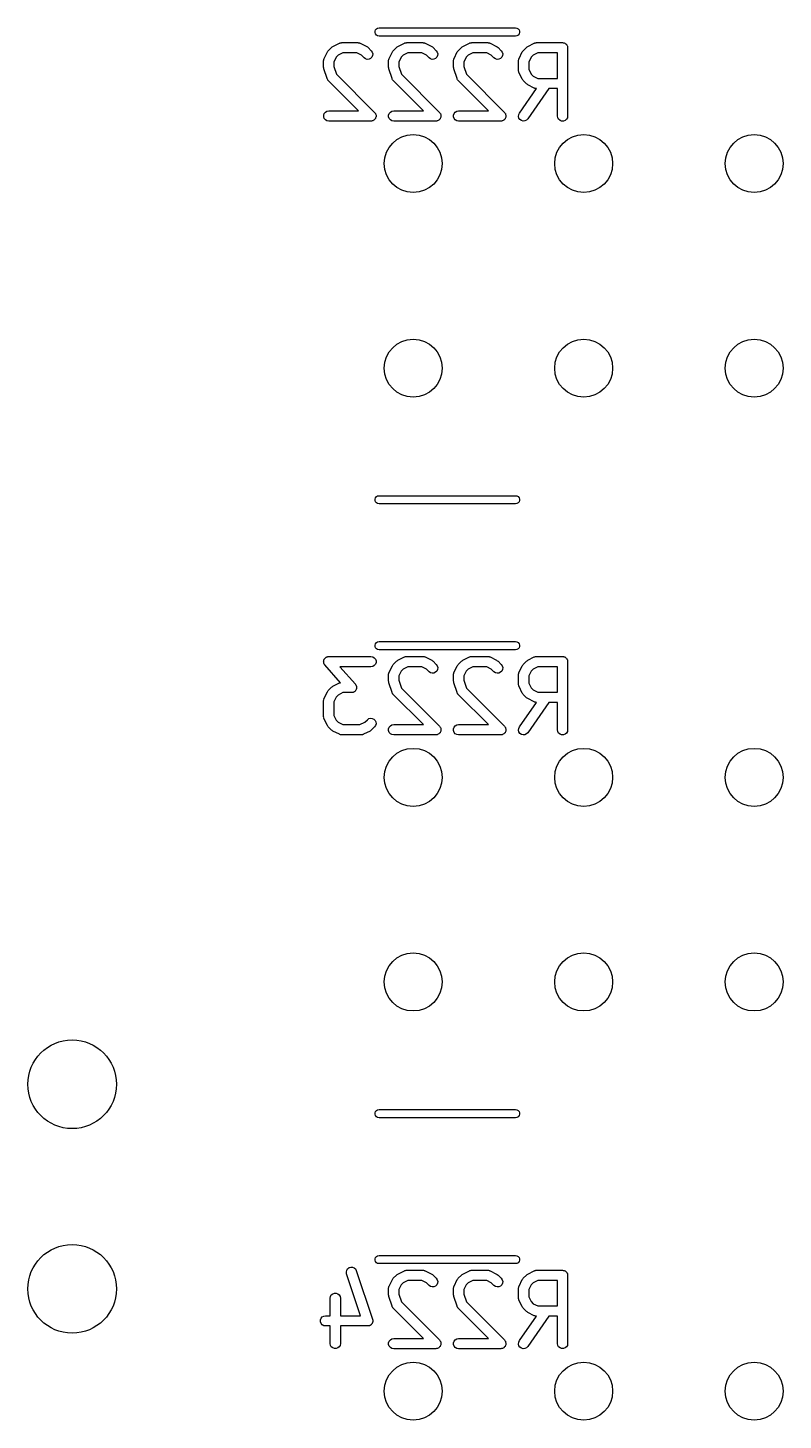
# Model space of a CAD drawing. Extents: x 25 to 326, y -201 to -21.
# Drawn here: x 96.85 to 107.92, y -200.43 to -180.01 of the extents above; entities that cross this region are included whole.
import ezdxf

# ---------------------------------------------------------------- set-up
doc = ezdxf.new("R2010")
doc.units = 0
doc.header["$MEASUREMENT"] = 0
doc.layers.add('BLACK', color=7, linetype='CONTINUOUS')

msp = doc.modelspace()

# ---------------------------------------------------------------- linework, layer by layer
at = {"layer": 'Black'}
for p, q in [((101.941, -180.06), (101.948, -180.04)), ((101.941, -180.08), (101.941, -180.06)), ((101.948, -180.04), (101.961, -180.024)), ((101.961, -180.024), (101.979, -180.014)), ((101.979, -180.014), (102, -180.01)), ((102, -180.01), (104, -180.01)), ((104, -180.01), (104.021, -180.014)), ((104.021, -180.014), (104.039, -180.024)), ((104.039, -180.024), (104.052, -180.04)), ((104.052, -180.04), (104.059, -180.06)), ((104.059, -180.06), (104.059, -180.08)), ((101.324, -180.283), (101.419, -180.235)), ((101.419, -180.235), (101.423, -180.234)), ((101.423, -180.234), (101.427, -180.232)), ((101.427, -180.232), (101.435, -180.23)), ((101.435, -180.23), (101.444, -180.228)), ((101.444, -180.228), (101.448, -180.228)), ((101.448, -180.228), (101.452, -180.227)), ((101.452, -180.227), (101.69, -180.227)), ((101.69, -180.227), (101.695, -180.228)), ((101.695, -180.228), (101.699, -180.228)), ((101.699, -180.228), (101.707, -180.23)), ((101.707, -180.23), (101.716, -180.232)), ((101.716, -180.232), (101.72, -180.234)), ((101.72, -180.234), (101.724, -180.235)), ((101.724, -180.235), (101.819, -180.283)), ((101.948, -180.1), (101.941, -180.08)), ((101.961, -180.116), (101.948, -180.1)), ((101.979, -180.126), (101.961, -180.116)), ((102, -180.13), (101.979, -180.126)), ((104, -180.13), (102, -180.13)), ((102.276, -180.283), (102.371, -180.235)), ((102.371, -180.235), (102.375, -180.234)), ((102.375, -180.234), (102.379, -180.232)), ((102.379, -180.232), (102.388, -180.23)), ((102.388, -180.23), (102.396, -180.228)), ((102.396, -180.228), (102.401, -180.228)), ((102.401, -180.228), (102.405, -180.227)), ((102.405, -180.227), (102.643, -180.227)), ((102.643, -180.227), (102.647, -180.228)), ((102.647, -180.228), (102.651, -180.228)), ((102.651, -180.228), (102.66, -180.23)), ((102.66, -180.23), (102.669, -180.232)), ((102.669, -180.232), (102.672, -180.234)), ((102.672, -180.234), (102.676, -180.235)), ((102.676, -180.235), (102.772, -180.283)), ((103.228, -180.283), (103.324, -180.235)), ((103.324, -180.235), (103.328, -180.234)), ((103.328, -180.234), (103.331, -180.232)), ((103.331, -180.232), (103.34, -180.23)), ((103.34, -180.23), (103.349, -180.228)), ((103.349, -180.228), (103.353, -180.228)), ((103.353, -180.228), (103.357, -180.227)), ((103.357, -180.227), (103.595, -180.227)), ((103.595, -180.227), (103.599, -180.228)), ((103.599, -180.228), (103.604, -180.228)), ((103.604, -180.228), (103.612, -180.23)), ((103.612, -180.23), (103.621, -180.232)), ((103.621, -180.232), (103.625, -180.234)), ((103.625, -180.234), (103.629, -180.235)), ((103.629, -180.235), (103.724, -180.283)), ((104.021, -180.126), (104, -180.13)), ((104.039, -180.116), (104.021, -180.126)), ((104.052, -180.1), (104.039, -180.116)), ((104.059, -180.08), (104.052, -180.1)), ((104.181, -180.283), (104.276, -180.235)), ((104.276, -180.235), (104.28, -180.234)), ((104.28, -180.234), (104.284, -180.232)), ((104.284, -180.232), (104.293, -180.23)), ((104.293, -180.23), (104.301, -180.228)), ((104.301, -180.228), (104.305, -180.228)), ((104.305, -180.228), (104.31, -180.227)), ((104.31, -180.227), (104.69, -180.227)), ((104.69, -180.227), (104.697, -180.229)), ((104.697, -180.229), (104.703, -180.229)), ((104.703, -180.229), (104.71, -180.231)), ((104.71, -180.231), (104.716, -180.232)), ((104.716, -180.232), (104.722, -180.235)), ((104.722, -180.235), (104.728, -180.237)), ((104.728, -180.237), (104.733, -180.242)), ((104.733, -180.242), (104.739, -180.245)), ((104.739, -180.245), (104.743, -180.25)), ((104.743, -180.25), (104.748, -180.254)), ((104.748, -180.254), (104.751, -180.26)), ((104.751, -180.26), (104.755, -180.265)), ((101.19, -180.476), (101.191, -180.467)), ((101.191, -180.467), (101.194, -180.463)), ((101.194, -180.463), (101.195, -180.459)), ((101.195, -180.459), (101.242, -180.364)), ((101.242, -180.364), (101.25, -180.354)), ((101.25, -180.354), (101.256, -180.345)), ((101.256, -180.345), (101.304, -180.297)), ((101.304, -180.297), (101.314, -180.29)), ((101.314, -180.29), (101.324, -180.283)), ((101.371, -180.442), (101.337, -180.511)), ((101.402, -180.412), (101.371, -180.442)), ((101.47, -180.377), (101.402, -180.412)), ((101.673, -180.377), (101.47, -180.377)), ((101.741, -180.412), (101.673, -180.377)), ((101.78, -180.451), (101.741, -180.412)), ((101.802, -180.466), (101.78, -180.451)), ((101.827, -180.472), (101.802, -180.466)), ((101.819, -180.283), (101.829, -180.29)), ((101.829, -180.29), (101.839, -180.297)), ((101.839, -180.297), (101.886, -180.345)), ((101.876, -180.459), (101.853, -180.47)), ((101.895, -180.441), (101.876, -180.459)), ((101.886, -180.345), (101.901, -180.366)), ((101.906, -180.417), (101.895, -180.441)), ((101.901, -180.366), (101.908, -180.391)), ((101.908, -180.391), (101.906, -180.417)), ((102.142, -180.476), (102.144, -180.467)), ((102.144, -180.467), (102.146, -180.463)), ((102.146, -180.463), (102.147, -180.459)), ((102.147, -180.459), (102.195, -180.364)), ((102.195, -180.364), (102.202, -180.354)), ((102.202, -180.354), (102.209, -180.345)), ((102.209, -180.345), (102.256, -180.297)), ((102.256, -180.297), (102.266, -180.29)), ((102.266, -180.29), (102.276, -180.283)), ((102.324, -180.442), (102.289, -180.511)), ((102.354, -180.412), (102.324, -180.442)), ((102.422, -180.377), (102.354, -180.412)), ((102.625, -180.377), (102.422, -180.377)), ((102.694, -180.412), (102.625, -180.377)), ((102.733, -180.451), (102.694, -180.412)), ((102.754, -180.466), (102.733, -180.451)), ((102.779, -180.472), (102.754, -180.466)), ((102.772, -180.283), (102.781, -180.29)), ((102.781, -180.29), (102.791, -180.297)), ((102.791, -180.297), (102.839, -180.345)), ((102.829, -180.459), (102.805, -180.47)), ((102.847, -180.441), (102.829, -180.459)), ((102.839, -180.345), (102.854, -180.366)), ((102.858, -180.417), (102.847, -180.441)), ((102.854, -180.366), (102.86, -180.391)), ((102.86, -180.391), (102.858, -180.417)), ((103.095, -180.476), (103.096, -180.467)), ((103.096, -180.467), (103.098, -180.463)), ((103.098, -180.463), (103.1, -180.459)), ((103.1, -180.459), (103.147, -180.364)), ((103.147, -180.364), (103.154, -180.354)), ((103.154, -180.354), (103.161, -180.345)), ((103.161, -180.345), (103.209, -180.297)), ((103.209, -180.297), (103.219, -180.29)), ((103.219, -180.29), (103.228, -180.283)), ((103.276, -180.442), (103.242, -180.511)), ((103.306, -180.412), (103.276, -180.442)), ((103.375, -180.377), (103.306, -180.412)), ((103.578, -180.377), (103.375, -180.377)), ((103.646, -180.412), (103.578, -180.377)), ((103.685, -180.451), (103.646, -180.412)), ((103.706, -180.466), (103.685, -180.451)), ((103.732, -180.472), (103.706, -180.466)), ((103.724, -180.283), (103.734, -180.29)), ((103.734, -180.29), (103.744, -180.297)), ((103.744, -180.297), (103.791, -180.345)), ((103.781, -180.459), (103.758, -180.47)), ((103.8, -180.441), (103.781, -180.459)), ((103.791, -180.345), (103.806, -180.366)), ((103.811, -180.417), (103.8, -180.441)), ((103.806, -180.366), (103.813, -180.391)), ((103.813, -180.391), (103.811, -180.417)), ((104.047, -180.476), (104.049, -180.467)), ((104.049, -180.467), (104.051, -180.463)), ((104.051, -180.463), (104.052, -180.459)), ((104.052, -180.459), (104.1, -180.364)), ((104.1, -180.364), (104.107, -180.354)), ((104.107, -180.354), (104.114, -180.345)), ((104.114, -180.345), (104.161, -180.297)), ((104.161, -180.297), (104.171, -180.29)), ((104.171, -180.29), (104.181, -180.283)), ((104.228, -180.442), (104.194, -180.511)), ((104.259, -180.412), (104.228, -180.442)), ((104.327, -180.377), (104.259, -180.412)), ((104.615, -180.377), (104.327, -180.377)), ((104.615, -180.751), (104.615, -180.377)), ((104.755, -180.265), (104.758, -180.271)), ((104.758, -180.271), (104.761, -180.277)), ((104.761, -180.277), (104.762, -180.283)), ((104.762, -180.283), (104.764, -180.289)), ((104.764, -180.289), (104.764, -180.296)), ((104.764, -180.296), (104.765, -180.302)), ((104.765, -180.302), (104.765, -181.302)), ((101.187, -180.484), (101.19, -180.476)), ((101.188, -180.489), (101.187, -180.484)), ((101.187, -180.493), (101.188, -180.489)), ((101.187, -180.588), (101.187, -180.493)), ((101.189, -180.6), (101.187, -180.588)), ((101.191, -180.612), (101.189, -180.6)), ((101.238, -180.755), (101.191, -180.612)), ((101.337, -180.511), (101.337, -180.576)), ((101.337, -180.576), (101.375, -180.69)), ((101.853, -180.47), (101.827, -180.472)), ((102.139, -180.493), (102.14, -180.489)), ((102.139, -180.588), (102.139, -180.493)), ((102.141, -180.6), (102.139, -180.588)), ((102.14, -180.484), (102.142, -180.476)), ((102.14, -180.489), (102.14, -180.484)), ((102.143, -180.612), (102.141, -180.6)), ((102.191, -180.755), (102.143, -180.612)), ((102.289, -180.511), (102.289, -180.576)), ((102.289, -180.576), (102.327, -180.69)), ((102.805, -180.47), (102.779, -180.472)), ((103.092, -180.484), (103.095, -180.476)), ((103.092, -180.489), (103.092, -180.484)), ((103.092, -180.493), (103.092, -180.489)), ((103.092, -180.588), (103.092, -180.493)), ((103.094, -180.6), (103.092, -180.588)), ((103.096, -180.612), (103.094, -180.6)), ((103.143, -180.755), (103.096, -180.612)), ((103.242, -180.511), (103.242, -180.576)), ((103.242, -180.576), (103.28, -180.69)), ((103.758, -180.47), (103.732, -180.472)), ((104.044, -180.493), (104.045, -180.489)), ((104.044, -180.636), (104.044, -180.493)), ((104.045, -180.64), (104.044, -180.636)), ((104.045, -180.484), (104.047, -180.476)), ((104.045, -180.489), (104.045, -180.484)), ((104.045, -180.644), (104.045, -180.64)), ((104.047, -180.653), (104.045, -180.644)), ((104.049, -180.661), (104.047, -180.653)), ((104.051, -180.665), (104.049, -180.661)), ((104.052, -180.669), (104.051, -180.665)), ((104.1, -180.764), (104.052, -180.669)), ((104.194, -180.511), (104.194, -180.618)), ((104.194, -180.618), (104.228, -180.687)), ((101.24, -180.758), (101.238, -180.755)), ((101.242, -180.763), (101.24, -180.758)), ((101.247, -180.77), (101.242, -180.763)), ((101.251, -180.778), (101.247, -180.77)), ((101.254, -180.78), (101.251, -180.778)), ((101.256, -180.784), (101.254, -180.78)), ((101.7, -181.227), (101.256, -180.784)), ((101.375, -180.69), (101.934, -181.249)), ((102.193, -180.758), (102.191, -180.755)), ((102.194, -180.763), (102.193, -180.758)), ((102.199, -180.77), (102.194, -180.763)), ((102.203, -180.778), (102.199, -180.77)), ((102.206, -180.78), (102.203, -180.778)), ((102.209, -180.784), (102.206, -180.78)), ((102.652, -181.227), (102.209, -180.784)), ((102.327, -180.69), (102.886, -181.249)), ((103.145, -180.758), (103.143, -180.755)), ((103.146, -180.763), (103.145, -180.758)), ((103.151, -180.77), (103.146, -180.763)), ((103.156, -180.778), (103.151, -180.77)), ((103.159, -180.78), (103.156, -180.778)), ((103.161, -180.784), (103.159, -180.78)), ((103.605, -181.227), (103.161, -180.784)), ((103.28, -180.69), (103.839, -181.249)), ((104.107, -180.774), (104.1, -180.764)), ((104.114, -180.784), (104.107, -180.774)), ((104.161, -180.832), (104.114, -180.784)), ((104.171, -180.838), (104.161, -180.832)), ((104.181, -180.846), (104.171, -180.838)), ((104.276, -180.893), (104.181, -180.846)), ((104.228, -180.687), (104.259, -180.717)), ((104.259, -180.717), (104.327, -180.751)), ((104.327, -180.751), (104.615, -180.751)), ((104.058, -181.259), (104.308, -180.901)), ((104.491, -180.901), (104.18, -181.345)), ((104.28, -180.895), (104.276, -180.893)), ((104.284, -180.897), (104.28, -180.895)), ((104.293, -180.898), (104.284, -180.897)), ((104.301, -180.901), (104.293, -180.898)), ((104.305, -180.9), (104.301, -180.901)), ((104.308, -180.901), (104.305, -180.9)), ((104.615, -180.901), (104.491, -180.901)), ((104.615, -181.302), (104.615, -180.901)), ((101.188, -181.289), (101.197, -181.265)), ((101.197, -181.265), (101.214, -181.245)), ((101.214, -181.245), (101.236, -181.232)), ((101.236, -181.232), (101.262, -181.227)), ((101.262, -181.227), (101.7, -181.227)), ((101.934, -181.249), (101.94, -181.257)), ((101.94, -181.257), (101.946, -181.265)), ((101.946, -181.265), (101.947, -181.268)), ((101.947, -181.268), (101.949, -181.271)), ((101.949, -181.271), (101.951, -181.28)), ((101.951, -181.28), (101.955, -181.289)), ((102.14, -181.289), (102.149, -181.265)), ((102.149, -181.265), (102.166, -181.245)), ((102.166, -181.245), (102.189, -181.232)), ((102.189, -181.232), (102.214, -181.227)), ((102.214, -181.227), (102.652, -181.227)), ((102.886, -181.249), (102.892, -181.257)), ((102.892, -181.257), (102.898, -181.265)), ((102.898, -181.265), (102.899, -181.268)), ((102.899, -181.268), (102.901, -181.271)), ((102.901, -181.271), (102.904, -181.28)), ((102.904, -181.28), (102.907, -181.289)), ((103.093, -181.289), (103.102, -181.265)), ((103.102, -181.265), (103.118, -181.245)), ((103.118, -181.245), (103.141, -181.232)), ((103.141, -181.232), (103.167, -181.227)), ((103.167, -181.227), (103.605, -181.227)), ((103.839, -181.249), (103.844, -181.257)), ((103.844, -181.257), (103.851, -181.265)), ((103.851, -181.265), (103.852, -181.268)), ((103.852, -181.268), (103.854, -181.271)), ((103.854, -181.271), (103.856, -181.28)), ((103.856, -181.28), (103.86, -181.289)), ((104.044, -181.309), (104.047, -181.283)), ((104.047, -181.283), (104.058, -181.259)), ((101.188, -181.315), (101.188, -181.289)), ((101.197, -181.34), (101.188, -181.315)), ((101.214, -181.36), (101.197, -181.34)), ((101.236, -181.373), (101.214, -181.36)), ((101.262, -181.377), (101.236, -181.373)), ((101.881, -181.377), (101.262, -181.377)), ((101.891, -181.376), (101.881, -181.377)), ((101.9, -181.375), (101.891, -181.376)), ((101.903, -181.373), (101.9, -181.375)), ((101.907, -181.373), (101.903, -181.373)), ((101.915, -181.368), (101.907, -181.373)), ((101.924, -181.364), (101.915, -181.368)), ((101.926, -181.361), (101.924, -181.364)), ((101.929, -181.36), (101.926, -181.361)), ((101.935, -181.352), (101.929, -181.36)), ((101.942, -181.345), (101.935, -181.352)), ((101.944, -181.342), (101.942, -181.345)), ((101.946, -181.34), (101.944, -181.342)), ((101.949, -181.331), (101.946, -181.34)), ((101.953, -181.322), (101.949, -181.331)), ((101.954, -181.319), (101.953, -181.322)), ((101.955, -181.315), (101.954, -181.319)), ((101.955, -181.289), (101.955, -181.293)), ((101.955, -181.293), (101.956, -181.296)), ((101.956, -181.296), (101.955, -181.306)), ((101.955, -181.306), (101.955, -181.315)), ((102.14, -181.315), (102.14, -181.289)), ((102.149, -181.34), (102.14, -181.315)), ((102.166, -181.36), (102.149, -181.34)), ((102.189, -181.373), (102.166, -181.36)), ((102.214, -181.377), (102.189, -181.373)), ((102.833, -181.377), (102.214, -181.377)), ((102.843, -181.376), (102.833, -181.377)), ((102.853, -181.375), (102.843, -181.376)), ((102.856, -181.373), (102.853, -181.375)), ((102.859, -181.373), (102.856, -181.373)), ((102.867, -181.368), (102.859, -181.373)), ((102.876, -181.364), (102.867, -181.368)), ((102.879, -181.361), (102.876, -181.364)), ((102.882, -181.36), (102.879, -181.361)), ((102.888, -181.352), (102.882, -181.36)), ((102.895, -181.345), (102.888, -181.352)), ((102.896, -181.342), (102.895, -181.345)), ((102.898, -181.34), (102.896, -181.342)), ((102.902, -181.331), (102.898, -181.34)), ((102.906, -181.322), (102.902, -181.331)), ((102.907, -181.315), (102.906, -181.319)), ((102.906, -181.319), (102.906, -181.322)), ((102.907, -181.289), (102.907, -181.293)), ((102.907, -181.293), (102.908, -181.296)), ((102.908, -181.296), (102.907, -181.306)), ((102.907, -181.306), (102.907, -181.315)), ((103.093, -181.315), (103.093, -181.289)), ((103.102, -181.34), (103.093, -181.315)), ((103.118, -181.36), (103.102, -181.34)), ((103.141, -181.373), (103.118, -181.36)), ((103.167, -181.377), (103.141, -181.373)), ((103.786, -181.377), (103.167, -181.377)), ((103.795, -181.376), (103.786, -181.377)), ((103.805, -181.375), (103.795, -181.376)), ((103.808, -181.373), (103.805, -181.375)), ((103.811, -181.373), (103.808, -181.373)), ((103.82, -181.368), (103.811, -181.373)), ((103.829, -181.364), (103.82, -181.368)), ((103.831, -181.361), (103.829, -181.364)), ((103.834, -181.36), (103.831, -181.361)), ((103.84, -181.352), (103.834, -181.36)), ((103.847, -181.345), (103.84, -181.352)), ((103.849, -181.342), (103.847, -181.345)), ((103.851, -181.34), (103.849, -181.342)), ((103.854, -181.331), (103.851, -181.34)), ((103.858, -181.322), (103.854, -181.331)), ((103.86, -181.315), (103.858, -181.319)), ((103.858, -181.319), (103.858, -181.322)), ((103.86, -181.289), (103.86, -181.293)), ((103.86, -181.293), (103.86, -181.296)), ((103.86, -181.296), (103.86, -181.306)), ((103.86, -181.306), (103.86, -181.315)), ((104.051, -181.334), (104.044, -181.309)), ((104.066, -181.355), (104.051, -181.334)), ((104.087, -181.37), (104.066, -181.355)), ((104.113, -181.377), (104.087, -181.37)), ((104.138, -181.375), (104.113, -181.377)), ((104.162, -181.364), (104.138, -181.375)), ((104.18, -181.345), (104.162, -181.364)), ((104.62, -181.328), (104.615, -181.302)), ((104.633, -181.351), (104.62, -181.328)), ((104.653, -181.367), (104.633, -181.351)), ((104.677, -181.376), (104.653, -181.367)), ((104.703, -181.376), (104.677, -181.376)), ((104.728, -181.367), (104.703, -181.376)), ((104.748, -181.351), (104.728, -181.367)), ((104.761, -181.328), (104.748, -181.351)), ((104.765, -181.302), (104.761, -181.328)), ((101.941, -186.92), (101.948, -186.9)), ((101.941, -186.94), (101.941, -186.92)), ((101.948, -186.96), (101.941, -186.94)), ((101.948, -186.9), (101.961, -186.884)), ((101.961, -186.976), (101.948, -186.96)), ((101.961, -186.884), (101.979, -186.874)), ((101.979, -186.986), (101.961, -186.976)), ((101.979, -186.874), (102, -186.87)), ((102, -186.99), (101.979, -186.986)), ((102, -186.87), (104, -186.87)), ((104, -186.99), (102, -186.99)), ((104, -186.87), (104.021, -186.874)), ((104.021, -186.986), (104, -186.99)), ((104.021, -186.874), (104.039, -186.884)), ((104.039, -186.976), (104.021, -186.986)), ((104.039, -186.884), (104.052, -186.9)), ((104.052, -186.96), (104.039, -186.976)), ((104.052, -186.9), (104.059, -186.92)), ((104.059, -186.94), (104.052, -186.96)), ((104.059, -186.92), (104.059, -186.94)), ((101.941, -189.06), (101.948, -189.04)), ((101.948, -189.04), (101.961, -189.024)), ((101.961, -189.024), (101.979, -189.014)), ((101.979, -189.014), (102, -189.01)), ((102, -189.01), (104, -189.01)), ((104, -189.01), (104.021, -189.014)), ((104.021, -189.014), (104.039, -189.024)), ((104.039, -189.024), (104.052, -189.04)), ((104.052, -189.04), (104.059, -189.06)), ((101.209, -189.251), (101.214, -189.245)), ((101.214, -189.245), (101.219, -189.242)), ((101.219, -189.242), (101.223, -189.238)), ((101.223, -189.238), (101.23, -189.236)), ((101.23, -189.236), (101.236, -189.232)), ((101.236, -189.232), (101.242, -189.231)), ((101.242, -189.231), (101.247, -189.229)), ((101.247, -189.229), (101.255, -189.229)), ((101.255, -189.229), (101.262, -189.227)), ((101.262, -189.227), (101.881, -189.227)), ((101.881, -189.227), (101.907, -189.232)), ((101.907, -189.232), (101.929, -189.245)), ((101.929, -189.245), (101.946, -189.265)), ((101.941, -189.08), (101.941, -189.06)), ((101.948, -189.1), (101.941, -189.08)), ((101.961, -189.116), (101.948, -189.1)), ((101.979, -189.126), (101.961, -189.116)), ((102, -189.13), (101.979, -189.126)), ((104, -189.13), (102, -189.13)), ((102.276, -189.283), (102.371, -189.235)), ((102.371, -189.235), (102.375, -189.234)), ((102.375, -189.234), (102.379, -189.232)), ((102.379, -189.232), (102.388, -189.23)), ((102.388, -189.23), (102.396, -189.228)), ((102.396, -189.228), (102.401, -189.228)), ((102.401, -189.228), (102.405, -189.227)), ((102.405, -189.227), (102.643, -189.227)), ((102.643, -189.227), (102.647, -189.228)), ((102.647, -189.228), (102.651, -189.228)), ((102.651, -189.228), (102.66, -189.23)), ((102.66, -189.23), (102.669, -189.232)), ((102.669, -189.232), (102.672, -189.234)), ((102.672, -189.234), (102.676, -189.235)), ((102.676, -189.235), (102.772, -189.283)), ((103.228, -189.283), (103.324, -189.235)), ((103.324, -189.235), (103.328, -189.234)), ((103.328, -189.234), (103.331, -189.232)), ((103.331, -189.232), (103.34, -189.23)), ((103.34, -189.23), (103.349, -189.228)), ((103.349, -189.228), (103.353, -189.228)), ((103.353, -189.228), (103.357, -189.227)), ((103.357, -189.227), (103.595, -189.227)), ((103.595, -189.227), (103.599, -189.228)), ((103.599, -189.228), (103.604, -189.228)), ((103.604, -189.228), (103.612, -189.23)), ((103.612, -189.23), (103.621, -189.232)), ((103.621, -189.232), (103.625, -189.234)), ((103.625, -189.234), (103.629, -189.235)), ((103.629, -189.235), (103.724, -189.283)), ((104.021, -189.126), (104, -189.13)), ((104.039, -189.116), (104.021, -189.126)), ((104.052, -189.1), (104.039, -189.116)), ((104.059, -189.08), (104.052, -189.1)), ((104.059, -189.06), (104.059, -189.08)), ((104.181, -189.283), (104.276, -189.235)), ((104.276, -189.235), (104.28, -189.234)), ((104.28, -189.234), (104.284, -189.232)), ((104.284, -189.232), (104.293, -189.23)), ((104.293, -189.23), (104.301, -189.228)), ((104.301, -189.228), (104.305, -189.228)), ((104.305, -189.228), (104.31, -189.227)), ((104.31, -189.227), (104.69, -189.227)), ((104.69, -189.227), (104.697, -189.229)), ((104.697, -189.229), (104.703, -189.229)), ((104.703, -189.229), (104.71, -189.231)), ((104.71, -189.231), (104.716, -189.232)), ((104.716, -189.232), (104.722, -189.235)), ((104.722, -189.235), (104.728, -189.237)), ((104.728, -189.237), (104.733, -189.242)), ((104.733, -189.242), (104.739, -189.245)), ((104.739, -189.245), (104.743, -189.25)), ((101.187, -189.304), (101.188, -189.297)), ((101.188, -189.31), (101.187, -189.304)), ((101.188, -189.289), (101.19, -189.284)), ((101.188, -189.297), (101.188, -189.289)), ((101.188, -189.315), (101.188, -189.31)), ((101.191, -189.322), (101.188, -189.315)), ((101.19, -189.284), (101.191, -189.278)), ((101.191, -189.278), (101.194, -189.272)), ((101.192, -189.329), (101.191, -189.322)), ((101.195, -189.334), (101.192, -189.329)), ((101.194, -189.272), (101.197, -189.265)), ((101.197, -189.34), (101.195, -189.334)), ((101.197, -189.265), (101.201, -189.26)), ((101.202, -189.345), (101.197, -189.34)), ((101.201, -189.26), (101.203, -189.255)), ((101.205, -189.352), (101.202, -189.345)), ((101.203, -189.255), (101.209, -189.251)), ((101.433, -189.612), (101.205, -189.352)), ((101.881, -189.377), (101.427, -189.377)), ((101.427, -189.377), (101.652, -189.634)), ((101.907, -189.373), (101.881, -189.377)), ((101.929, -189.36), (101.907, -189.373)), ((101.946, -189.34), (101.929, -189.36)), ((101.946, -189.265), (101.955, -189.289)), ((101.955, -189.315), (101.946, -189.34)), ((101.955, -189.289), (101.955, -189.315)), ((102.147, -189.459), (102.195, -189.364)), ((102.195, -189.364), (102.202, -189.354)), ((102.202, -189.354), (102.209, -189.345)), ((102.209, -189.345), (102.256, -189.297)), ((102.256, -189.297), (102.266, -189.29)), ((102.266, -189.29), (102.276, -189.283)), ((102.324, -189.442), (102.289, -189.511)), ((102.354, -189.412), (102.324, -189.442)), ((102.422, -189.377), (102.354, -189.412)), ((102.625, -189.377), (102.422, -189.377)), ((102.694, -189.412), (102.625, -189.377)), ((102.733, -189.451), (102.694, -189.412)), ((102.754, -189.466), (102.733, -189.451)), ((102.772, -189.283), (102.781, -189.29)), ((102.781, -189.29), (102.791, -189.297)), ((102.791, -189.297), (102.839, -189.345)), ((102.847, -189.441), (102.829, -189.459)), ((102.839, -189.345), (102.854, -189.366)), ((102.858, -189.417), (102.847, -189.441)), ((102.854, -189.366), (102.86, -189.391)), ((102.86, -189.391), (102.858, -189.417)), ((103.1, -189.459), (103.147, -189.364)), ((103.147, -189.364), (103.154, -189.354)), ((103.154, -189.354), (103.161, -189.345)), ((103.161, -189.345), (103.209, -189.297)), ((103.209, -189.297), (103.219, -189.29)), ((103.219, -189.29), (103.228, -189.283)), ((103.276, -189.442), (103.242, -189.511)), ((103.306, -189.412), (103.276, -189.442)), ((103.375, -189.377), (103.306, -189.412)), ((103.578, -189.377), (103.375, -189.377)), ((103.646, -189.412), (103.578, -189.377)), ((103.685, -189.451), (103.646, -189.412)), ((103.706, -189.466), (103.685, -189.451)), ((103.724, -189.283), (103.734, -189.29)), ((103.734, -189.29), (103.744, -189.297)), ((103.744, -189.297), (103.791, -189.345)), ((103.8, -189.441), (103.781, -189.459)), ((103.791, -189.345), (103.806, -189.366)), ((103.811, -189.417), (103.8, -189.441)), ((103.806, -189.366), (103.813, -189.391)), ((103.813, -189.391), (103.811, -189.417)), ((104.052, -189.459), (104.1, -189.364)), ((104.1, -189.364), (104.107, -189.354)), ((104.107, -189.354), (104.114, -189.345)), ((104.114, -189.345), (104.161, -189.297)), ((104.161, -189.297), (104.171, -189.29)), ((104.171, -189.29), (104.181, -189.283)), ((104.228, -189.442), (104.194, -189.511)), ((104.259, -189.412), (104.228, -189.442)), ((104.327, -189.377), (104.259, -189.412)), ((104.615, -189.377), (104.327, -189.377)), ((104.615, -189.751), (104.615, -189.377)), ((104.743, -189.25), (104.748, -189.254)), ((104.748, -189.254), (104.751, -189.26)), ((104.751, -189.26), (104.755, -189.265)), ((104.755, -189.265), (104.758, -189.271)), ((104.758, -189.271), (104.761, -189.277)), ((104.761, -189.277), (104.762, -189.283)), ((104.762, -189.283), (104.764, -189.289)), ((104.764, -189.289), (104.764, -189.296)), ((104.764, -189.296), (104.765, -189.302)), ((104.765, -189.302), (104.765, -190.302)), ((101.324, -189.664), (101.419, -189.616)), ((101.419, -189.616), (101.423, -189.615)), ((101.423, -189.615), (101.427, -189.613)), ((101.427, -189.613), (101.433, -189.612)), ((101.652, -189.634), (101.655, -189.64)), ((101.655, -189.64), (101.66, -189.646)), ((101.66, -189.646), (101.662, -189.651)), ((101.662, -189.651), (101.665, -189.656)), ((102.139, -189.493), (102.14, -189.489)), ((102.139, -189.588), (102.139, -189.493)), ((102.141, -189.6), (102.139, -189.588)), ((102.14, -189.484), (102.142, -189.476)), ((102.14, -189.489), (102.14, -189.484)), ((102.143, -189.612), (102.141, -189.6)), ((102.142, -189.476), (102.144, -189.467)), ((102.191, -189.755), (102.143, -189.612)), ((102.144, -189.467), (102.146, -189.463)), ((102.146, -189.463), (102.147, -189.459)), ((102.289, -189.511), (102.289, -189.576)), ((102.289, -189.576), (102.327, -189.69)), ((102.779, -189.472), (102.754, -189.466)), ((102.805, -189.47), (102.779, -189.472)), ((102.829, -189.459), (102.805, -189.47)), ((103.092, -189.484), (103.095, -189.476)), ((103.092, -189.489), (103.092, -189.484)), ((103.092, -189.493), (103.092, -189.489)), ((103.092, -189.588), (103.092, -189.493)), ((103.094, -189.6), (103.092, -189.588)), ((103.096, -189.612), (103.094, -189.6)), ((103.095, -189.476), (103.096, -189.467)), ((103.096, -189.467), (103.098, -189.463)), ((103.143, -189.755), (103.096, -189.612)), ((103.098, -189.463), (103.1, -189.459)), ((103.242, -189.511), (103.242, -189.576)), ((103.242, -189.576), (103.28, -189.69)), ((103.732, -189.472), (103.706, -189.466)), ((103.758, -189.47), (103.732, -189.472)), ((103.781, -189.459), (103.758, -189.47)), ((104.044, -189.493), (104.045, -189.489)), ((104.044, -189.636), (104.044, -189.493)), ((104.045, -189.64), (104.044, -189.636)), ((104.045, -189.484), (104.047, -189.476)), ((104.045, -189.489), (104.045, -189.484)), ((104.045, -189.644), (104.045, -189.64)), ((104.047, -189.653), (104.045, -189.644)), ((104.047, -189.476), (104.049, -189.467)), ((104.049, -189.661), (104.047, -189.653)), ((104.049, -189.467), (104.051, -189.463)), ((104.051, -189.463), (104.052, -189.459)), ((104.194, -189.511), (104.194, -189.618)), ((104.194, -189.618), (104.228, -189.687)), ((101.187, -189.865), (101.19, -189.857)), ((101.19, -189.857), (101.191, -189.848)), ((101.191, -189.848), (101.194, -189.844)), ((101.194, -189.844), (101.195, -189.84)), ((101.195, -189.84), (101.242, -189.745)), ((101.242, -189.745), (101.25, -189.735)), ((101.25, -189.735), (101.256, -189.726)), ((101.256, -189.726), (101.304, -189.678)), ((101.304, -189.678), (101.314, -189.671)), ((101.314, -189.671), (101.324, -189.664)), ((101.371, -189.823), (101.337, -189.892)), ((101.402, -189.793), (101.371, -189.823)), ((101.47, -189.758), (101.402, -189.793)), ((101.595, -189.758), (101.47, -189.758)), ((101.602, -189.757), (101.595, -189.758)), ((101.61, -189.757), (101.602, -189.757)), ((101.615, -189.755), (101.61, -189.757)), ((101.621, -189.754), (101.615, -189.755)), ((101.627, -189.75), (101.621, -189.754)), ((101.634, -189.747), (101.627, -189.75)), ((101.638, -189.744), (101.634, -189.747)), ((101.643, -189.741), (101.638, -189.744)), ((101.648, -189.735), (101.643, -189.741)), ((101.654, -189.73), (101.648, -189.735)), ((101.656, -189.725), (101.654, -189.73)), ((101.66, -189.721), (101.656, -189.725)), ((101.663, -189.714), (101.66, -189.721)), ((101.666, -189.708), (101.663, -189.714)), ((101.665, -189.656), (101.667, -189.663)), ((101.667, -189.702), (101.666, -189.708)), ((101.667, -189.663), (101.669, -189.67)), ((101.669, -189.696), (101.667, -189.702)), ((101.669, -189.67), (101.669, -189.676)), ((101.669, -189.676), (101.67, -189.682)), ((101.67, -189.682), (101.669, -189.689)), ((101.669, -189.689), (101.669, -189.696)), ((102.193, -189.758), (102.191, -189.755)), ((102.194, -189.763), (102.193, -189.758)), ((102.199, -189.77), (102.194, -189.763)), ((102.203, -189.778), (102.199, -189.77)), ((102.206, -189.78), (102.203, -189.778)), ((102.209, -189.784), (102.206, -189.78)), ((102.652, -190.227), (102.209, -189.784)), ((102.327, -189.69), (102.886, -190.249)), ((103.145, -189.758), (103.143, -189.755)), ((103.146, -189.763), (103.145, -189.758)), ((103.151, -189.77), (103.146, -189.763)), ((103.156, -189.778), (103.151, -189.77)), ((103.159, -189.78), (103.156, -189.778)), ((103.161, -189.784), (103.159, -189.78)), ((103.605, -190.227), (103.161, -189.784)), ((103.28, -189.69), (103.839, -190.249)), ((104.051, -189.665), (104.049, -189.661)), ((104.052, -189.669), (104.051, -189.665)), ((104.1, -189.764), (104.052, -189.669)), ((104.107, -189.774), (104.1, -189.764)), ((104.114, -189.784), (104.107, -189.774)), ((104.161, -189.832), (104.114, -189.784)), ((104.171, -189.838), (104.161, -189.832)), ((104.181, -189.846), (104.171, -189.838)), ((104.276, -189.893), (104.181, -189.846)), ((104.228, -189.687), (104.259, -189.717)), ((104.259, -189.717), (104.327, -189.751)), ((104.327, -189.751), (104.615, -189.751)), ((101.188, -189.87), (101.187, -189.865)), ((101.187, -189.874), (101.188, -189.87)), ((101.187, -190.112), (101.187, -189.874)), ((101.337, -189.892), (101.337, -190.094)), ((104.058, -190.259), (104.308, -189.901)), ((104.491, -189.901), (104.18, -190.345)), ((104.28, -189.895), (104.276, -189.893)), ((104.284, -189.897), (104.28, -189.895)), ((104.293, -189.898), (104.284, -189.897)), ((104.301, -189.901), (104.293, -189.898)), ((104.305, -189.9), (104.301, -189.901)), ((104.308, -189.901), (104.305, -189.9)), ((104.615, -189.901), (104.491, -189.901)), ((104.615, -190.302), (104.615, -189.901)), ((101.188, -190.116), (101.187, -190.112)), ((101.187, -190.12), (101.188, -190.116)), ((101.19, -190.129), (101.187, -190.12)), ((101.191, -190.138), (101.19, -190.129)), ((101.194, -190.141), (101.191, -190.138)), ((101.195, -190.145), (101.194, -190.141)), ((101.242, -190.241), (101.195, -190.145)), ((101.25, -190.25), (101.242, -190.241)), ((101.256, -190.26), (101.25, -190.25)), ((101.304, -190.308), (101.256, -190.26)), ((101.337, -190.094), (101.371, -190.163)), ((101.371, -190.163), (101.402, -190.193)), ((101.402, -190.193), (101.47, -190.227)), ((101.47, -190.227), (101.72, -190.227)), ((101.72, -190.227), (101.789, -190.193)), ((101.789, -190.193), (101.828, -190.154)), ((101.828, -190.154), (101.849, -190.139)), ((101.849, -190.139), (101.874, -190.132)), ((101.874, -190.132), (101.9, -190.135)), ((101.934, -190.26), (101.886, -190.308)), ((101.9, -190.135), (101.924, -190.146)), ((101.924, -190.146), (101.942, -190.164)), ((101.949, -190.239), (101.934, -190.26)), ((101.942, -190.164), (101.953, -190.188)), ((101.956, -190.214), (101.949, -190.239)), ((101.953, -190.188), (101.956, -190.214)), ((102.14, -190.289), (102.149, -190.265)), ((102.149, -190.265), (102.166, -190.245)), ((102.166, -190.245), (102.189, -190.232)), ((102.189, -190.232), (102.214, -190.227)), ((102.214, -190.227), (102.652, -190.227)), ((102.886, -190.249), (102.892, -190.257)), ((102.892, -190.257), (102.898, -190.265)), ((102.898, -190.265), (102.899, -190.268)), ((103.093, -190.289), (103.102, -190.265)), ((103.102, -190.265), (103.118, -190.245)), ((103.118, -190.245), (103.141, -190.232)), ((103.141, -190.232), (103.167, -190.227)), ((103.167, -190.227), (103.605, -190.227)), ((103.839, -190.249), (103.844, -190.257)), ((103.844, -190.257), (103.851, -190.265)), ((103.851, -190.265), (103.852, -190.268)), ((104.047, -190.283), (104.058, -190.259)), ((101.314, -190.315), (101.304, -190.308)), ((101.324, -190.322), (101.314, -190.315)), ((101.419, -190.369), (101.324, -190.322)), ((101.423, -190.371), (101.419, -190.369)), ((101.427, -190.373), (101.423, -190.371)), ((101.435, -190.374), (101.427, -190.373)), ((101.444, -190.377), (101.435, -190.374)), ((101.448, -190.377), (101.444, -190.377)), ((101.452, -190.377), (101.448, -190.377)), ((101.738, -190.377), (101.452, -190.377)), ((101.742, -190.377), (101.738, -190.377)), ((101.747, -190.377), (101.742, -190.377)), ((101.755, -190.374), (101.747, -190.377)), ((101.764, -190.373), (101.755, -190.374)), ((101.767, -190.371), (101.764, -190.373)), ((101.772, -190.369), (101.767, -190.371)), ((101.867, -190.322), (101.772, -190.369)), ((101.877, -190.315), (101.867, -190.322)), ((101.886, -190.308), (101.877, -190.315)), ((102.14, -190.315), (102.14, -190.289)), ((102.149, -190.34), (102.14, -190.315)), ((102.166, -190.36), (102.149, -190.34)), ((102.189, -190.373), (102.166, -190.36)), ((102.214, -190.377), (102.189, -190.373)), ((102.833, -190.377), (102.214, -190.377)), ((102.843, -190.376), (102.833, -190.377)), ((102.853, -190.375), (102.843, -190.376)), ((102.856, -190.373), (102.853, -190.375)), ((102.859, -190.373), (102.856, -190.373)), ((102.867, -190.368), (102.859, -190.373)), ((102.876, -190.364), (102.867, -190.368)), ((102.879, -190.361), (102.876, -190.364)), ((102.882, -190.36), (102.879, -190.361)), ((102.888, -190.352), (102.882, -190.36)), ((102.895, -190.345), (102.888, -190.352)), ((102.896, -190.342), (102.895, -190.345)), ((102.898, -190.34), (102.896, -190.342)), ((102.902, -190.331), (102.898, -190.34)), ((102.899, -190.268), (102.901, -190.271)), ((102.901, -190.271), (102.904, -190.28)), ((102.906, -190.322), (102.902, -190.331)), ((102.904, -190.28), (102.907, -190.289)), ((102.907, -190.315), (102.906, -190.319)), ((102.906, -190.319), (102.906, -190.322)), ((102.907, -190.289), (102.907, -190.293)), ((102.907, -190.293), (102.908, -190.296)), ((102.908, -190.296), (102.907, -190.306)), ((102.907, -190.306), (102.907, -190.315)), ((103.093, -190.315), (103.093, -190.289)), ((103.102, -190.34), (103.093, -190.315)), ((103.118, -190.36), (103.102, -190.34)), ((103.141, -190.373), (103.118, -190.36)), ((103.167, -190.377), (103.141, -190.373)), ((103.786, -190.377), (103.167, -190.377)), ((103.795, -190.376), (103.786, -190.377)), ((103.805, -190.375), (103.795, -190.376)), ((103.808, -190.373), (103.805, -190.375)), ((103.811, -190.373), (103.808, -190.373)), ((103.82, -190.368), (103.811, -190.373)), ((103.829, -190.364), (103.82, -190.368)), ((103.831, -190.361), (103.829, -190.364)), ((103.834, -190.36), (103.831, -190.361)), ((103.84, -190.352), (103.834, -190.36)), ((103.847, -190.345), (103.84, -190.352)), ((103.849, -190.342), (103.847, -190.345)), ((103.851, -190.34), (103.849, -190.342)), ((103.854, -190.331), (103.851, -190.34)), ((103.852, -190.268), (103.854, -190.271)), ((103.854, -190.271), (103.856, -190.28)), ((103.858, -190.322), (103.854, -190.331)), ((103.856, -190.28), (103.86, -190.289)), ((103.86, -190.315), (103.858, -190.319)), ((103.858, -190.319), (103.858, -190.322)), ((103.86, -190.289), (103.86, -190.293)), ((103.86, -190.293), (103.86, -190.296)), ((103.86, -190.296), (103.86, -190.306)), ((103.86, -190.306), (103.86, -190.315)), ((104.044, -190.309), (104.047, -190.283)), ((104.051, -190.334), (104.044, -190.309)), ((104.066, -190.355), (104.051, -190.334)), ((104.087, -190.37), (104.066, -190.355)), ((104.113, -190.377), (104.087, -190.37)), ((104.138, -190.375), (104.113, -190.377)), ((104.162, -190.364), (104.138, -190.375)), ((104.18, -190.345), (104.162, -190.364)), ((104.62, -190.328), (104.615, -190.302)), ((104.633, -190.351), (104.62, -190.328)), ((104.653, -190.367), (104.633, -190.351)), ((104.677, -190.376), (104.653, -190.367)), ((104.703, -190.376), (104.677, -190.376)), ((104.728, -190.367), (104.703, -190.376)), ((104.748, -190.351), (104.728, -190.367)), ((104.761, -190.328), (104.748, -190.351)), ((104.765, -190.302), (104.761, -190.328)), ((101.941, -195.92), (101.948, -195.9)), ((101.941, -195.94), (101.941, -195.92)), ((101.948, -195.96), (101.941, -195.94)), ((101.948, -195.9), (101.961, -195.884)), ((101.961, -195.976), (101.948, -195.96)), ((101.961, -195.884), (101.979, -195.874)), ((101.979, -195.986), (101.961, -195.976)), ((101.979, -195.874), (102, -195.87)), ((102, -195.87), (104, -195.87)), ((104, -195.87), (104.021, -195.874)), ((104.021, -195.874), (104.039, -195.884)), ((104.039, -195.976), (104.021, -195.986)), ((104.039, -195.884), (104.052, -195.9)), ((104.052, -195.96), (104.039, -195.976)), ((104.052, -195.9), (104.059, -195.92)), ((104.059, -195.94), (104.052, -195.96)), ((104.059, -195.92), (104.059, -195.94)), ((102, -195.99), (101.979, -195.986)), ((104, -195.99), (102, -195.99)), ((104.021, -195.986), (104, -195.99)), ((101.948, -198.04), (101.961, -198.024)), ((101.961, -198.024), (101.979, -198.014)), ((101.979, -198.014), (102, -198.01)), ((102, -198.01), (104, -198.01)), ((104, -198.01), (104.021, -198.014)), ((104.021, -198.014), (104.039, -198.024)), ((104.039, -198.024), (104.052, -198.04)), ((101.52, -198.253), (101.525, -198.227)), ((101.525, -198.227), (101.539, -198.205)), ((101.539, -198.205), (101.56, -198.189)), ((101.56, -198.189), (101.584, -198.181)), ((101.584, -198.181), (101.61, -198.181)), ((101.61, -198.181), (101.634, -198.191)), ((101.634, -198.191), (101.654, -198.208)), ((101.654, -198.208), (101.666, -198.231)), ((101.941, -198.06), (101.948, -198.04)), ((101.941, -198.08), (101.941, -198.06)), ((101.948, -198.1), (101.941, -198.08)), ((101.961, -198.116), (101.948, -198.1)), ((101.979, -198.126), (101.961, -198.116)), ((102, -198.13), (101.979, -198.126)), ((104, -198.13), (102, -198.13)), ((102.388, -198.23), (102.396, -198.228)), ((102.396, -198.228), (102.401, -198.228)), ((102.401, -198.228), (102.405, -198.227)), ((102.405, -198.227), (102.643, -198.227)), ((102.643, -198.227), (102.647, -198.228)), ((102.647, -198.228), (102.651, -198.228)), ((102.651, -198.228), (102.66, -198.23)), ((103.34, -198.23), (103.349, -198.228)), ((103.349, -198.228), (103.353, -198.228)), ((103.353, -198.228), (103.357, -198.227)), ((103.357, -198.227), (103.595, -198.227)), ((103.595, -198.227), (103.599, -198.228)), ((103.599, -198.228), (103.604, -198.228)), ((103.604, -198.228), (103.612, -198.23)), ((104.021, -198.126), (104, -198.13)), ((104.039, -198.116), (104.021, -198.126)), ((104.052, -198.1), (104.039, -198.116)), ((104.052, -198.04), (104.059, -198.06)), ((104.059, -198.08), (104.052, -198.1)), ((104.059, -198.06), (104.059, -198.08)), ((104.293, -198.23), (104.301, -198.228)), ((104.301, -198.228), (104.305, -198.228)), ((104.305, -198.228), (104.31, -198.227)), ((104.31, -198.227), (104.69, -198.227)), ((104.69, -198.227), (104.697, -198.229)), ((104.697, -198.229), (104.703, -198.229)), ((104.703, -198.229), (104.71, -198.231)), ((101.524, -198.278), (101.52, -198.253)), ((101.729, -198.894), (101.524, -198.278)), ((101.666, -198.231), (101.904, -198.945)), ((102.147, -198.459), (102.195, -198.364)), ((102.195, -198.364), (102.202, -198.354)), ((102.202, -198.354), (102.209, -198.345)), ((102.209, -198.345), (102.256, -198.297)), ((102.256, -198.297), (102.266, -198.29)), ((102.266, -198.29), (102.276, -198.283)), ((102.276, -198.283), (102.371, -198.235)), ((102.354, -198.412), (102.324, -198.442)), ((102.422, -198.377), (102.354, -198.412)), ((102.371, -198.235), (102.375, -198.234)), ((102.375, -198.234), (102.379, -198.232)), ((102.379, -198.232), (102.388, -198.23)), ((102.625, -198.377), (102.422, -198.377)), ((102.694, -198.412), (102.625, -198.377)), ((102.66, -198.23), (102.669, -198.232)), ((102.669, -198.232), (102.672, -198.234)), ((102.672, -198.234), (102.676, -198.235)), ((102.676, -198.235), (102.772, -198.283)), ((102.733, -198.451), (102.694, -198.412)), ((102.772, -198.283), (102.781, -198.29)), ((102.781, -198.29), (102.791, -198.297)), ((102.791, -198.297), (102.839, -198.345)), ((102.839, -198.345), (102.854, -198.366)), ((102.858, -198.417), (102.847, -198.441)), ((102.854, -198.366), (102.86, -198.391)), ((102.86, -198.391), (102.858, -198.417)), ((103.1, -198.459), (103.147, -198.364)), ((103.147, -198.364), (103.154, -198.354)), ((103.154, -198.354), (103.161, -198.345)), ((103.161, -198.345), (103.209, -198.297)), ((103.209, -198.297), (103.219, -198.29)), ((103.219, -198.29), (103.228, -198.283)), ((103.228, -198.283), (103.324, -198.235)), ((103.306, -198.412), (103.276, -198.442)), ((103.375, -198.377), (103.306, -198.412)), ((103.324, -198.235), (103.328, -198.234)), ((103.328, -198.234), (103.331, -198.232)), ((103.331, -198.232), (103.34, -198.23)), ((103.578, -198.377), (103.375, -198.377)), ((103.646, -198.412), (103.578, -198.377)), ((103.612, -198.23), (103.621, -198.232)), ((103.621, -198.232), (103.625, -198.234)), ((103.625, -198.234), (103.629, -198.235)), ((103.629, -198.235), (103.724, -198.283)), ((103.685, -198.451), (103.646, -198.412)), ((103.724, -198.283), (103.734, -198.29)), ((103.734, -198.29), (103.744, -198.297)), ((103.744, -198.297), (103.791, -198.345)), ((103.791, -198.345), (103.806, -198.366)), ((103.811, -198.417), (103.8, -198.441)), ((103.806, -198.366), (103.813, -198.391)), ((103.813, -198.391), (103.811, -198.417)), ((104.052, -198.459), (104.1, -198.364)), ((104.1, -198.364), (104.107, -198.354)), ((104.107, -198.354), (104.114, -198.345)), ((104.114, -198.345), (104.161, -198.297)), ((104.161, -198.297), (104.171, -198.29)), ((104.171, -198.29), (104.181, -198.283)), ((104.181, -198.283), (104.276, -198.235)), ((104.259, -198.412), (104.228, -198.442)), ((104.327, -198.377), (104.259, -198.412)), ((104.276, -198.235), (104.28, -198.234)), ((104.28, -198.234), (104.284, -198.232)), ((104.284, -198.232), (104.293, -198.23)), ((104.615, -198.377), (104.327, -198.377)), ((104.615, -198.751), (104.615, -198.377)), ((104.71, -198.231), (104.716, -198.232)), ((104.716, -198.232), (104.722, -198.235)), ((104.722, -198.235), (104.728, -198.237)), ((104.728, -198.237), (104.733, -198.242)), ((104.733, -198.242), (104.739, -198.245)), ((104.739, -198.245), (104.743, -198.25)), ((104.743, -198.25), (104.748, -198.254)), ((104.748, -198.254), (104.751, -198.26)), ((104.751, -198.26), (104.755, -198.265)), ((104.755, -198.265), (104.758, -198.271)), ((104.758, -198.271), (104.761, -198.277)), ((104.761, -198.277), (104.762, -198.283)), ((104.762, -198.283), (104.764, -198.289)), ((104.764, -198.289), (104.764, -198.296)), ((104.764, -198.296), (104.765, -198.302)), ((104.765, -198.302), (104.765, -199.302)), ((101.282, -198.636), (101.287, -198.61)), ((101.282, -198.894), (101.282, -198.636)), ((101.287, -198.61), (101.3, -198.588)), ((101.3, -198.588), (101.32, -198.571)), ((101.32, -198.571), (101.344, -198.562)), ((101.344, -198.562), (101.37, -198.562)), ((101.37, -198.562), (101.395, -198.571)), ((101.395, -198.571), (101.415, -198.588)), ((101.415, -198.588), (101.428, -198.61)), ((101.428, -198.61), (101.432, -198.636)), ((101.432, -198.636), (101.432, -198.894)), ((102.139, -198.493), (102.14, -198.489)), ((102.139, -198.588), (102.139, -198.493)), ((102.141, -198.6), (102.139, -198.588)), ((102.14, -198.484), (102.142, -198.476)), ((102.14, -198.489), (102.14, -198.484)), ((102.143, -198.612), (102.141, -198.6)), ((102.142, -198.476), (102.144, -198.467)), ((102.191, -198.755), (102.143, -198.612)), ((102.144, -198.467), (102.146, -198.463)), ((102.146, -198.463), (102.147, -198.459)), ((102.324, -198.442), (102.289, -198.511)), ((102.289, -198.511), (102.289, -198.576)), ((102.289, -198.576), (102.327, -198.69)), ((102.754, -198.466), (102.733, -198.451)), ((102.779, -198.472), (102.754, -198.466)), ((102.805, -198.47), (102.779, -198.472)), ((102.829, -198.459), (102.805, -198.47)), ((102.847, -198.441), (102.829, -198.459)), ((103.092, -198.484), (103.095, -198.476)), ((103.092, -198.489), (103.092, -198.484)), ((103.092, -198.493), (103.092, -198.489)), ((103.092, -198.588), (103.092, -198.493)), ((103.094, -198.6), (103.092, -198.588)), ((103.096, -198.612), (103.094, -198.6)), ((103.095, -198.476), (103.096, -198.467)), ((103.096, -198.467), (103.098, -198.463)), ((103.143, -198.755), (103.096, -198.612)), ((103.098, -198.463), (103.1, -198.459)), ((103.276, -198.442), (103.242, -198.511)), ((103.242, -198.511), (103.242, -198.576)), ((103.242, -198.576), (103.28, -198.69)), ((103.706, -198.466), (103.685, -198.451)), ((103.732, -198.472), (103.706, -198.466)), ((103.758, -198.47), (103.732, -198.472)), ((103.781, -198.459), (103.758, -198.47)), ((103.8, -198.441), (103.781, -198.459)), ((104.044, -198.493), (104.045, -198.489)), ((104.044, -198.636), (104.044, -198.493)), ((104.045, -198.64), (104.044, -198.636)), ((104.045, -198.484), (104.047, -198.476)), ((104.045, -198.489), (104.045, -198.484)), ((104.047, -198.476), (104.049, -198.467)), ((104.049, -198.467), (104.051, -198.463)), ((104.051, -198.463), (104.052, -198.459)), ((104.228, -198.442), (104.194, -198.511)), ((104.194, -198.511), (104.194, -198.618)), ((104.194, -198.618), (104.228, -198.687)), ((102.193, -198.758), (102.191, -198.755)), ((102.194, -198.763), (102.193, -198.758)), ((102.199, -198.77), (102.194, -198.763)), ((102.203, -198.778), (102.199, -198.77)), ((102.206, -198.78), (102.203, -198.778)), ((102.209, -198.784), (102.206, -198.78)), ((102.652, -199.227), (102.209, -198.784)), ((102.327, -198.69), (102.886, -199.249)), ((103.145, -198.758), (103.143, -198.755)), ((103.146, -198.763), (103.145, -198.758)), ((103.151, -198.77), (103.146, -198.763)), ((103.156, -198.778), (103.151, -198.77)), ((103.159, -198.78), (103.156, -198.778)), ((103.161, -198.784), (103.159, -198.78)), ((103.605, -199.227), (103.161, -198.784)), ((103.28, -198.69), (103.839, -199.249)), ((104.045, -198.644), (104.045, -198.64)), ((104.047, -198.653), (104.045, -198.644)), ((104.049, -198.661), (104.047, -198.653)), ((104.051, -198.665), (104.049, -198.661)), ((104.052, -198.669), (104.051, -198.665)), ((104.1, -198.764), (104.052, -198.669)), ((104.107, -198.774), (104.1, -198.764)), ((104.114, -198.784), (104.107, -198.774)), ((104.161, -198.832), (104.114, -198.784)), ((104.171, -198.838), (104.161, -198.832)), ((104.181, -198.846), (104.171, -198.838)), ((104.228, -198.687), (104.259, -198.717)), ((104.259, -198.717), (104.327, -198.751)), ((104.327, -198.751), (104.615, -198.751)), ((101.14, -198.956), (101.149, -198.932)), ((101.14, -198.982), (101.14, -198.956)), ((101.149, -199.007), (101.14, -198.982)), ((101.149, -198.932), (101.166, -198.912)), ((101.166, -199.027), (101.149, -199.007)), ((101.166, -198.912), (101.189, -198.899)), ((101.189, -199.04), (101.166, -199.027)), ((101.189, -198.899), (101.214, -198.894)), ((101.214, -199.044), (101.189, -199.04)), ((101.214, -198.894), (101.282, -198.894)), ((101.282, -199.044), (101.214, -199.044)), ((101.282, -199.302), (101.282, -199.044)), ((101.432, -198.894), (101.729, -198.894)), ((101.833, -199.044), (101.432, -199.044)), ((101.432, -199.044), (101.432, -199.302)), ((101.839, -199.043), (101.833, -199.044)), ((101.844, -199.043), (101.839, -199.043)), ((101.852, -199.041), (101.844, -199.043)), ((101.859, -199.04), (101.852, -199.041)), ((101.864, -199.037), (101.859, -199.04)), ((101.869, -199.035), (101.864, -199.037)), ((101.875, -199.03), (101.869, -199.035)), ((101.882, -199.027), (101.875, -199.03)), ((101.885, -199.022), (101.882, -199.027)), ((101.889, -199.019), (101.885, -199.022)), ((101.893, -199.012), (101.889, -199.019)), ((101.898, -199.007), (101.893, -199.012)), ((101.9, -199.001), (101.898, -199.007)), ((101.903, -198.997), (101.9, -199.001)), ((101.905, -198.989), (101.903, -198.997)), ((101.904, -198.945), (101.905, -198.951)), ((101.905, -198.951), (101.907, -198.956)), ((101.907, -198.982), (101.905, -198.989)), ((101.907, -198.956), (101.907, -198.964)), ((101.907, -198.964), (101.908, -198.971)), ((101.908, -198.971), (101.907, -198.977)), ((101.907, -198.977), (101.907, -198.982)), ((104.058, -199.259), (104.308, -198.901)), ((104.491, -198.901), (104.18, -199.345)), ((104.276, -198.893), (104.181, -198.846)), ((104.28, -198.895), (104.276, -198.893)), ((104.284, -198.897), (104.28, -198.895)), ((104.293, -198.898), (104.284, -198.897)), ((104.301, -198.901), (104.293, -198.898)), ((104.305, -198.9), (104.301, -198.901)), ((104.308, -198.901), (104.305, -198.9)), ((104.615, -198.901), (104.491, -198.901)), ((104.615, -199.302), (104.615, -198.901)), ((102.149, -199.265), (102.166, -199.245)), ((102.166, -199.245), (102.189, -199.232)), ((102.189, -199.232), (102.214, -199.227)), ((102.214, -199.227), (102.652, -199.227)), ((102.886, -199.249), (102.892, -199.257)), ((103.102, -199.265), (103.118, -199.245)), ((103.118, -199.245), (103.141, -199.232)), ((103.141, -199.232), (103.167, -199.227)), ((103.167, -199.227), (103.605, -199.227)), ((103.839, -199.249), (103.844, -199.257)), ((101.287, -199.328), (101.282, -199.302)), ((101.3, -199.351), (101.287, -199.328)), ((101.32, -199.367), (101.3, -199.351)), ((101.344, -199.376), (101.32, -199.367)), ((101.37, -199.376), (101.344, -199.376)), ((101.395, -199.367), (101.37, -199.376)), ((101.415, -199.351), (101.395, -199.367)), ((101.428, -199.328), (101.415, -199.351)), ((101.432, -199.302), (101.428, -199.328)), ((102.14, -199.289), (102.149, -199.265)), ((102.14, -199.315), (102.14, -199.289)), ((102.149, -199.34), (102.14, -199.315)), ((102.166, -199.36), (102.149, -199.34)), ((102.189, -199.373), (102.166, -199.36)), ((102.214, -199.377), (102.189, -199.373)), ((102.833, -199.377), (102.214, -199.377)), ((102.843, -199.376), (102.833, -199.377)), ((102.853, -199.375), (102.843, -199.376)), ((102.856, -199.373), (102.853, -199.375)), ((102.859, -199.373), (102.856, -199.373)), ((102.867, -199.368), (102.859, -199.373)), ((102.876, -199.364), (102.867, -199.368)), ((102.879, -199.361), (102.876, -199.364)), ((102.882, -199.36), (102.879, -199.361)), ((102.888, -199.352), (102.882, -199.36)), ((102.895, -199.345), (102.888, -199.352)), ((102.892, -199.257), (102.898, -199.265)), ((102.896, -199.342), (102.895, -199.345)), ((102.898, -199.34), (102.896, -199.342)), ((102.898, -199.265), (102.899, -199.268)), ((102.902, -199.331), (102.898, -199.34)), ((102.899, -199.268), (102.901, -199.271)), ((102.901, -199.271), (102.904, -199.28)), ((102.906, -199.322), (102.902, -199.331)), ((102.904, -199.28), (102.907, -199.289)), ((102.907, -199.315), (102.906, -199.319)), ((102.906, -199.319), (102.906, -199.322)), ((102.907, -199.289), (102.907, -199.293)), ((102.907, -199.293), (102.908, -199.296)), ((102.908, -199.296), (102.907, -199.306)), ((102.907, -199.306), (102.907, -199.315)), ((103.093, -199.289), (103.102, -199.265)), ((103.093, -199.315), (103.093, -199.289)), ((103.102, -199.34), (103.093, -199.315)), ((103.118, -199.36), (103.102, -199.34)), ((103.141, -199.373), (103.118, -199.36)), ((103.167, -199.377), (103.141, -199.373)), ((103.786, -199.377), (103.167, -199.377)), ((103.795, -199.376), (103.786, -199.377)), ((103.805, -199.375), (103.795, -199.376)), ((103.808, -199.373), (103.805, -199.375)), ((103.811, -199.373), (103.808, -199.373)), ((103.82, -199.368), (103.811, -199.373)), ((103.829, -199.364), (103.82, -199.368)), ((103.831, -199.361), (103.829, -199.364)), ((103.834, -199.36), (103.831, -199.361)), ((103.84, -199.352), (103.834, -199.36)), ((103.847, -199.345), (103.84, -199.352)), ((103.844, -199.257), (103.851, -199.265)), ((103.849, -199.342), (103.847, -199.345)), ((103.851, -199.34), (103.849, -199.342)), ((103.851, -199.265), (103.852, -199.268)), ((103.854, -199.331), (103.851, -199.34)), ((103.852, -199.268), (103.854, -199.271)), ((103.854, -199.271), (103.856, -199.28)), ((103.858, -199.322), (103.854, -199.331)), ((103.856, -199.28), (103.86, -199.289)), ((103.86, -199.315), (103.858, -199.319)), ((103.858, -199.319), (103.858, -199.322)), ((103.86, -199.289), (103.86, -199.293)), ((103.86, -199.293), (103.86, -199.296)), ((103.86, -199.296), (103.86, -199.306)), ((103.86, -199.306), (103.86, -199.315)), ((104.044, -199.309), (104.047, -199.283)), ((104.051, -199.334), (104.044, -199.309)), ((104.047, -199.283), (104.058, -199.259)), ((104.066, -199.355), (104.051, -199.334)), ((104.087, -199.37), (104.066, -199.355)), ((104.113, -199.377), (104.087, -199.37)), ((104.138, -199.375), (104.113, -199.377)), ((104.162, -199.364), (104.138, -199.375)), ((104.18, -199.345), (104.162, -199.364)), ((104.62, -199.328), (104.615, -199.302)), ((104.633, -199.351), (104.62, -199.328)), ((104.653, -199.367), (104.633, -199.351)), ((104.677, -199.376), (104.653, -199.367)), ((104.703, -199.376), (104.677, -199.376)), ((104.728, -199.367), (104.703, -199.376)), ((104.748, -199.351), (104.728, -199.367)), ((104.761, -199.328), (104.748, -199.351)), ((104.765, -199.302), (104.761, -199.328))]:
    msp.add_line(p, q, dxfattribs=at)
for centre, radius in [((102.5, -182), 0.425), ((105, -182), 0.425), ((107.5, -182), 0.425), ((102.5, -185), 0.425), ((105, -185), 0.425), ((107.5, -185), 0.425), ((102.5, -191), 0.425), ((105, -191), 0.425), ((107.5, -191), 0.425), ((102.5, -194), 0.425), ((105, -194), 0.425), ((107.5, -194), 0.425), ((97.5, -195.5), 0.65), ((97.5, -198.5), 0.65), ((102.5, -200), 0.425), ((105, -200), 0.425), ((107.5, -200), 0.425)]:
    msp.add_circle(centre, radius, dxfattribs=at)

doc.saveas('drawing.dxf')
